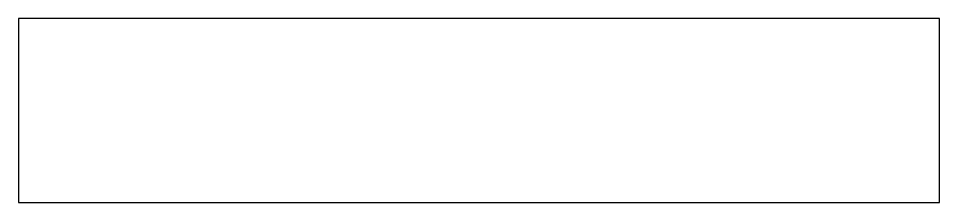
# Model space of a CAD drawing. Header units: metres. Extents: x 0 to 100, y 0 to 20.
import ezdxf

# ---------------------------------------------------------------- set-up
doc = ezdxf.new("R2010")
doc.units = ezdxf.units.M

msp = doc.modelspace()

# ---------------------------------------------------------------- linework, layer by layer
at = {"layer": 'PERFIL', "color": 1}
msp.add_lwpolyline([(100, 0), (100, 20), (0, 20), (0, 0), (100, 0)], dxfattribs=at)

doc.saveas('drawing.dxf')
